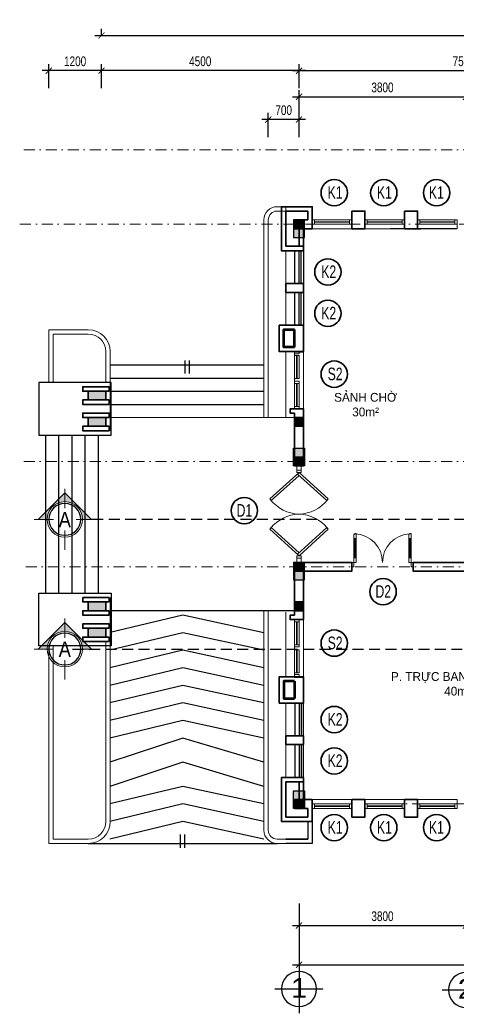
# Model space of a CAD drawing. Header units: millimetres. Extents: x -100655 to 42859, y -1392335 to 17856.
# Drawn here: x -5808 to 4150, y -4787 to 17856 of the extents above; entities that cross this region are included whole.
import ezdxf
from ezdxf.enums import TextEntityAlignment as Align

# ---------------------------------------------------------------- set-up
doc = ezdxf.new("R2010")
doc.units = ezdxf.units.MM
doc.header["$MEASUREMENT"] = 0
for name, pattern in [('DASHDOT', [1, 0.5, -0.25, 0, -0.25]), ('HIDDEN', [0.375, 0.25, -0.125]), ('TIM1', [1.35, 0.8, -0.2, 0.15, -0.2])]:
    doc.linetypes.add(name, pattern=pattern)
for name, color, linetype, lineweight in [('32-CUA', 32, 'Continuous', 15), ('8', 9, 'Continuous', 13), ('CUA SO', 135, 'Continuous', 15), ('Hatch Nhat-0.15', 8, 'Continuous', 9), ('kata_dim', 7, 'Continuous', 15), ('NET THAY', 7, 'Continuous', 20), ('S3', 2, 'Continuous', 25), ('S5', 1, 'Continuous', 35), ('Text', 3, 'Continuous', 0), ('TRUC', 65, 'DASHDOT', 9), ('TUONG', 4, 'Continuous', 40), ('Tuong-0.5', 1, 'Continuous', 50)]:
    doc.layers.add(name, color=color, linetype=linetype, lineweight=lineweight)
for name, color, linetype in [('CHU', 3, 'Continuous'), ('COT', 1, 'Continuous'), ('CUA-SO', 8, 'Continuous'), ('GHICHU', 7, 'Continuous'), ('hat', 7, 'Continuous'), ('KIHIEU', 7, 'Continuous'), ('Net-02', 8, 'Continuous'), ('NET-THAY', 7, 'Continuous'), ('NET03', 2, 'Continuous'), ('TBI', 3, 'Continuous')]:
    doc.layers.add(name, color=color, linetype=linetype)
doc.styles.add('AVO', font='arial.ttf')
doc.styles.add('B', font='')
doc.styles.add('CHUKT', font='', dxfattribs={"width": 0.8})
doc.styles.add('HELVECONDENSE', font='')
doc.styles.add('VNI-HELVE', font='', dxfattribs={"height": 200})
doc.styles.add('VNI-Helve-Condense', font='', dxfattribs={"width": 0.9, "height": 220})
doc.styles.get('B').set_extended_font_data('VNI-Helve-Condense')
doc.styles.get('CHUKT').set_extended_font_data('VNI-Aptima')
doc.styles.get('HELVECONDENSE').set_extended_font_data('VNI-Helve-Condense')
doc.styles.get('VNI-HELVE').set_extended_font_data('VNI-Helve-Condense')
doc.styles.get('VNI-Helve-Condense').set_extended_font_data('VNI-Helve-Condense')
doc.dimstyles.new('Copy of D100', dxfattribs={"dimscale": 0, "dimtxt": 220, "dimasz": 140, "dimexe": 150, "dimexo": 0, "dimgap": 100, "dimtad": 1, "dimdec": 0, "dimzin": 0, "dimdsep": 46, "dimtxsty": 'VNI-Helve-Condense', "dimblk": 'ARCHTICK', "dimcen": 0.09, "dimdle": 150, "dimclrd": 35, "dimclre": 35, "dimclrt": 2, "dimadec": 0, "dimazin": 0, "dimtfac": 1, "dimtdec": 0, "dimtix": 1, "dimtmove": 2, "dimatfit": 3, "dimldrblk": 'ARCHTICK', "dimfxl": 1, "dimtolj": 1, "dimtzin": 0, "dimarcsym": 1})

# ---------------------------------------------------------------- blocks, each defined once
blk = doc.blocks.new('dau cat 2')
h = blk.add_hatch(color=256)
h.paths.add_polyline_path([(0, 200), (0, 300), (-300, 0), (-200, 0, -0.414214)])
h.paths.add_polyline_path([(200, 0), (300, 0), (0, 300), (0, 200, -0.414214)])
blk.add_circle((0, 0), 180)
at = {"layer": '8'}
for p, q in [((0, 127), (0, 345)), ((0, 300), (-300, 0)), ((0, 300), (300, 0)), ((-127, 0), (-345, 0)), ((345, 0), (127, 0)), ((0, -345), (0, -127))]:
    blk.add_line(p, q, dxfattribs=at)
blk.add_circle((0, 0), 200, dxfattribs=at)
at = {"layer": 'Text', "style": 'HELVECONDENSE'}
blk.add_attdef('A', text='', height=233, dxfattribs=at).set_placement((0, 0), align=Align.MIDDLE)
blk = doc.blocks.new('cot1-2')
at = {"layer": 'COT', "ltscale": 2}
blk.add_hatch(color=256, dxfattribs=at).paths.add_polyline_path([(-1, -1), (1, -1), (1, 1), (-1, 1)])
blk.add_lwpolyline([(-1, -1), (1, -1), (1, 1), (-1, 1)], close=True, dxfattribs=at)
at = {"layer": 'COT', "ltscale": 2, "flags": 128}
blk.add_lwpolyline([(-1, -1), (1, 1)], dxfattribs=at)
blk = doc.blocks.new('TRUC')
at = {"layer": 'KIHIEU', "color": 8, "linetype": 'TIM1', "ltscale": 0.75}
for p, q in [((550, -550), (550, 550)), ((0, 0), (1100, 0))]:
    blk.add_line(p, q, dxfattribs=at)
at = {"layer": 'KIHIEU', "color": 1, "linetype": 'Continuous', "ltscale": 1000}
blk.add_circle((550, 0), 400, dxfattribs=at)
at = {"layer": 'KIHIEU', "color": 4, "style": 'CHUKT', "width": 1.1}
blk.add_attdef('TRUC_A2', text='', height=450, dxfattribs=at).set_placement((550, 0), align=Align.MIDDLE_CENTER)
blk = doc.blocks.new('_ArchTick')
at = {"color": 0, "linetype": 'ByBlock', "const_width": 0.15}
blk.add_lwpolyline([(-0.5, -0.5), (0.5, 0.5)], dxfattribs=at)
blk = doc.blocks.new('*D107')
at = {"layer": 'DEFPOINTS', "color": 0, "ltscale": 200, "transparency": 16777216}
for p in [(550, -2269), (4350, -2269), (4350, -2771)]:
    blk.add_point(p, dxfattribs=at)
at = {"layer": 'kata_dim', "color": 35, "lineweight": -2, "ltscale": 200, "transparency": 16777216}
for p, q in [((550, -2269), (550, -2921)), ((4350, -2269), (4350, -2921)), ((400, -2771), (4500, -2771))]:
    blk.add_line(p, q, dxfattribs=at)
at = {"layer": 'kata_dim', "color": 35, "lineweight": -2, "ltscale": 200, "transparency": 16777216, "xscale": 140, "yscale": 140, "zscale": 140, "rotation": 180}
blk.add_blockref('_ArchTick', (550, -2771), dxfattribs=at)
at = {"layer": 'kata_dim', "color": 35, "lineweight": -2, "ltscale": 200, "transparency": 16777216, "xscale": 140, "yscale": 140, "zscale": 140}
blk.add_blockref('_ArchTick', (4350, -2771), dxfattribs=at)
at = {"layer": 'kata_dim', "color": 2, "ltscale": 200, "transparency": 16777216, "insert": (2450, -2559), "char_height": 220, "attachment_point": 5, "style": 'VNI-Helve-Condense'}
blk.add_mtext('\\A1;3800', dxfattribs=at)
blk = doc.blocks.new('*D115')
at = {"layer": 'DEFPOINTS', "color": 0, "ltscale": 200, "transparency": 16777216}
for p in [(550, -2921), (37150, -2921), (37150, -3664)]:
    blk.add_point(p, dxfattribs=at)
at = {"layer": 'kata_dim', "color": 35, "lineweight": -2, "ltscale": 200, "transparency": 16777216}
for p, q in [((550, -2921), (550, -3814)), ((37150, -2921), (37150, -3814)), ((400, -3664), (37300, -3664))]:
    blk.add_line(p, q, dxfattribs=at)
at = {"layer": 'kata_dim', "color": 35, "lineweight": -2, "ltscale": 200, "transparency": 16777216, "xscale": 140, "yscale": 140, "zscale": 140, "rotation": 180}
blk.add_blockref('_ArchTick', (550, -3664), dxfattribs=at)
at = {"layer": 'kata_dim', "color": 35, "lineweight": -2, "ltscale": 200, "transparency": 16777216, "xscale": 140, "yscale": 140, "zscale": 140}
blk.add_blockref('_ArchTick', (37150, -3664), dxfattribs=at)
at = {"layer": 'kata_dim', "color": 2, "ltscale": 200, "transparency": 16777216, "insert": (18850, -3452), "char_height": 220, "attachment_point": 5, "style": 'VNI-Helve-Condense'}
blk.add_mtext('\\A1;36600', dxfattribs=at)
blk = doc.blocks.new('CD2C')
at = {"layer": '32-CUA'}
for points in [[(74180.79, -17409.98), (74180.29, -17409.98), (74180.29, -17408.98), (74180.79, -17408.98)], [(74194.29, -17409.98), (74193.79, -17409.98), (74193.79, -17408.98), (74194.29, -17408.98)], [(74181.28, -17411.06), (74180.79, -17411.06), (74180.79, -17409.98), (74181.28, -17409.98)], [(74180.79, -17411.06), (74180.79, -17415.4), (74181.28, -17415.4), (74181.28, -17411.06)], [(74181.06, -17415.4), (74181.01, -17415.4), (74181.01, -17411.06), (74181.06, -17411.06)], [(74193.3, -17409.98), (74193.79, -17409.98), (74193.79, -17411.06), (74193.3, -17411.06)], [(74193.79, -17415.4), (74193.79, -17411.06), (74193.3, -17411.06), (74193.3, -17415.4)], [(74193.52, -17411.06), (74193.57, -17411.06), (74193.57, -17415.4), (74193.52, -17415.4)], [(74181.28, -17416.53), (74181.03, -17416.53), (74181.03, -17416.43), (74180.79, -17416.43), (74180.79, -17415.4), (74181.28, -17415.4)], [(74193.79, -17416.53), (74193.55, -17416.53), (74193.55, -17416.43), (74193.3, -17416.43), (74193.3, -17415.4), (74193.79, -17415.4)]]:
    blk.add_lwpolyline(points, close=True, dxfattribs=at)
for centre, start, end in [((74180.79, -17409.98), 272.1491, 0), ((74193.79, -17409.98), 180, 267.8509)]:
    blk.add_arc(centre, 6.5, start, end, dxfattribs=at)
blk = doc.blocks.new('*D118')
at = {"layer": 'DEFPOINTS', "color": 0, "ltscale": 200, "transparency": 16777216}
for p in [(-5150, 16700), (-5150, 15246), (-3950, 15246)]:
    blk.add_point(p, dxfattribs=at)
at = {"layer": 'kata_dim', "color": 35, "lineweight": -2, "ltscale": 200, "transparency": 16777216}
for p, q in [((-5150, 16300), (-5150, 16850)), ((-3950, 16300), (-3950, 16850)), ((-3800, 16700), (-5300, 16700))]:
    blk.add_line(p, q, dxfattribs=at)
at = {"layer": 'kata_dim', "color": 35, "lineweight": -2, "ltscale": 200, "transparency": 16777216, "xscale": 140, "yscale": 140, "zscale": 140, "rotation": 180}
blk.add_blockref('_ArchTick', (-5150, 16700), dxfattribs=at)
at = {"layer": 'kata_dim', "color": 35, "lineweight": -2, "ltscale": 200, "transparency": 16777216, "xscale": 140, "yscale": 140, "zscale": 140}
blk.add_blockref('_ArchTick', (-3950, 16700), dxfattribs=at)
at = {"layer": 'kata_dim', "color": 2, "ltscale": 200, "transparency": 16777216, "insert": (-4550, 16912), "char_height": 220, "attachment_point": 5, "style": 'VNI-Helve-Condense'}
blk.add_mtext('\\A1;1200', dxfattribs=at)
blk = doc.blocks.new('*D119')
at = {"layer": 'DEFPOINTS', "color": 0, "ltscale": 200, "transparency": 16777216}
for p in [(-3950, 16700), (-3950, 15246), (550, 15246)]:
    blk.add_point(p, dxfattribs=at)
at = {"layer": 'kata_dim', "color": 35, "lineweight": -2, "ltscale": 200, "transparency": 16777216}
for p, q in [((-3950, 16300), (-3950, 16850)), ((550, 16300), (550, 16850)), ((700, 16700), (-4100, 16700))]:
    blk.add_line(p, q, dxfattribs=at)
at = {"layer": 'kata_dim', "color": 35, "lineweight": -2, "ltscale": 200, "transparency": 16777216, "xscale": 140, "yscale": 140, "zscale": 140, "rotation": 180}
blk.add_blockref('_ArchTick', (-3950, 16700), dxfattribs=at)
at = {"layer": 'kata_dim', "color": 35, "lineweight": -2, "ltscale": 200, "transparency": 16777216, "xscale": 140, "yscale": 140, "zscale": 140}
blk.add_blockref('_ArchTick', (550, 16700), dxfattribs=at)
at = {"layer": 'kata_dim', "color": 2, "ltscale": 200, "transparency": 16777216, "insert": (-1700, 16912), "char_height": 220, "attachment_point": 5, "style": 'VNI-Helve-Condense'}
blk.add_mtext('\\A1;4500', dxfattribs=at)
blk = doc.blocks.new('*D120')
at = {"layer": 'DEFPOINTS', "color": 0, "ltscale": 200, "transparency": 16777216}
for p in [(-150, 15586), (-150, 15128), (550, 15128)]:
    blk.add_point(p, dxfattribs=at)
at = {"layer": 'kata_dim', "color": 35, "lineweight": -2, "ltscale": 200, "transparency": 16777216}
for p, q in [((-150, 15186), (-150, 15736)), ((550, 15186), (550, 15736)), ((700, 15586), (-300, 15586))]:
    blk.add_line(p, q, dxfattribs=at)
at = {"layer": 'kata_dim', "color": 35, "lineweight": -2, "ltscale": 200, "transparency": 16777216, "xscale": 140, "yscale": 140, "zscale": 140, "rotation": 180}
blk.add_blockref('_ArchTick', (-150, 15586), dxfattribs=at)
at = {"layer": 'kata_dim', "color": 35, "lineweight": -2, "ltscale": 200, "transparency": 16777216, "xscale": 140, "yscale": 140, "zscale": 140}
blk.add_blockref('_ArchTick', (550, 15586), dxfattribs=at)
at = {"layer": 'kata_dim', "color": 2, "ltscale": 200, "transparency": 16777216, "insert": (200, 15799), "char_height": 220, "attachment_point": 5, "style": 'VNI-Helve-Condense'}
blk.add_mtext('\\A1;700', dxfattribs=at)
blk = doc.blocks.new('*D130')
at = {"layer": 'DEFPOINTS', "color": 0, "ltscale": 200, "transparency": 16777216}
for p in [(-3950, 17499), (37150, 17499), (37150, 16700)]:
    blk.add_point(p, dxfattribs=at)
at = {"layer": 'kata_dim', "color": 35, "lineweight": -2, "ltscale": 200, "transparency": 16777216}
for p, q in [((-4100, 17499), (37300, 17499)), ((-3950, 17499), (-3950, 17649)), ((37150, 17099), (37150, 17649))]:
    blk.add_line(p, q, dxfattribs=at)
at = {"layer": 'kata_dim', "color": 35, "lineweight": -2, "ltscale": 200, "transparency": 16777216, "xscale": 140, "yscale": 140, "zscale": 140, "rotation": 180}
blk.add_blockref('_ArchTick', (-3950, 17499), dxfattribs=at)
at = {"layer": 'kata_dim', "color": 35, "lineweight": -2, "ltscale": 200, "transparency": 16777216, "xscale": 140, "yscale": 140, "zscale": 140}
blk.add_blockref('_ArchTick', (37150, 17499), dxfattribs=at)
at = {"layer": 'kata_dim', "color": 2, "ltscale": 200, "transparency": 16777216, "insert": (16600, 17711), "char_height": 220, "attachment_point": 5, "style": 'VNI-Helve-Condense'}
blk.add_mtext('\\A1;41100', dxfattribs=at)
blk = doc.blocks.new('*D134')
at = {"layer": 'DEFPOINTS', "color": 0, "ltscale": 200, "transparency": 16777216}
for p in [(4350, 16103), (550, 15432), (4350, 15432)]:
    blk.add_point(p, dxfattribs=at)
at = {"layer": 'kata_dim', "color": 35, "lineweight": -2, "ltscale": 200, "transparency": 16777216}
for p, q in [((400, 16103), (4500, 16103)), ((550, 15703), (550, 16253)), ((4350, 15703), (4350, 16253))]:
    blk.add_line(p, q, dxfattribs=at)
at = {"layer": 'kata_dim', "color": 35, "lineweight": -2, "ltscale": 200, "transparency": 16777216, "xscale": 140, "yscale": 140, "zscale": 140, "rotation": 180}
blk.add_blockref('_ArchTick', (550, 16103), dxfattribs=at)
at = {"layer": 'kata_dim', "color": 35, "lineweight": -2, "ltscale": 200, "transparency": 16777216, "xscale": 140, "yscale": 140, "zscale": 140}
blk.add_blockref('_ArchTick', (4350, 16103), dxfattribs=at)
at = {"layer": 'kata_dim', "color": 2, "ltscale": 200, "transparency": 16777216, "insert": (2450, 16316), "char_height": 220, "attachment_point": 5, "style": 'VNI-Helve-Condense'}
blk.add_mtext('\\A1;3800', dxfattribs=at)
blk = doc.blocks.new('*D139')
at = {"layer": 'DEFPOINTS', "color": 0, "ltscale": 200, "transparency": 16777216}
for p in [(8050, 16700), (550, 15855), (8050, 15855)]:
    blk.add_point(p, dxfattribs=at)
at = {"layer": 'kata_dim', "color": 35, "lineweight": -2, "ltscale": 200, "transparency": 16777216}
for p, q in [((550, 16300), (550, 16850)), ((8050, 16300), (8050, 16850)), ((400, 16700), (8200, 16700))]:
    blk.add_line(p, q, dxfattribs=at)
at = {"layer": 'kata_dim', "color": 35, "lineweight": -2, "ltscale": 200, "transparency": 16777216, "xscale": 140, "yscale": 140, "zscale": 140, "rotation": 180}
blk.add_blockref('_ArchTick', (550, 16700), dxfattribs=at)
at = {"layer": 'kata_dim', "color": 35, "lineweight": -2, "ltscale": 200, "transparency": 16777216, "xscale": 140, "yscale": 140, "zscale": 140}
blk.add_blockref('_ArchTick', (8050, 16700), dxfattribs=at)
at = {"layer": 'kata_dim', "color": 2, "ltscale": 200, "transparency": 16777216, "insert": (4300, 16912), "char_height": 220, "attachment_point": 5, "style": 'VNI-Helve-Condense'}
blk.add_mtext('\\A1;7500', dxfattribs=at)

msp = doc.modelspace()

# ---------------------------------------------------------------- hatches: boundary and pattern name
at = {"layer": 'hat', "ltscale": 200}
h = msp.add_hatch(color=256, dxfattribs=at)
h.dxf.hatch_style = 1
h.paths.add_polyline_path([(650, 13300.9), (450, 13300.9), (450, 13100.9), (650, 13100.9)])
h = msp.add_hatch(color=256, dxfattribs=at)
h.dxf.hatch_style = 1
h.paths.add_polyline_path([(650, 13300.9), (450, 13300.9), (450, 13100.9), (650, 13100.9)])
h = msp.add_hatch(color=256, dxfattribs=at)
h.dxf.hatch_style = 1
h.paths.add_polyline_path([(-3850, 9200), (-3850, 9400), (-4250, 9400), (-4250, 9200)])
h = msp.add_hatch(color=256, dxfattribs=at)
h.dxf.hatch_style = 1
h.paths.add_polyline_path([(-3850, 8600), (-3850, 8800), (-4250, 8800), (-4250, 8600)])
h = msp.add_hatch(color=256, dxfattribs=at)
h.dxf.hatch_style = 1
h.paths.add_polyline_path([(-3850, 4600), (-3850, 4400), (-4250, 4400), (-4250, 4600)])
h = msp.add_hatch(color=256, dxfattribs=at)
h.dxf.hatch_style = 1
h.paths.add_polyline_path([(-3850, 4000), (-3850, 3800), (-4250, 3800), (-4250, 4000)])
at = {"layer": 'Hatch Nhat-0.15'}
h = msp.add_hatch(color=256, dxfattribs=at)
h.dxf.hatch_style = 1
h.paths.add_polyline_path([(525, 12900.9), (425, 12900.9), (425, 13200.7), (525, 13200.7)])
h.paths.add_polyline_path([(675, 12900.9), (525, 12900.9), (525, 13200.7), (675, 13200.7)])
h.paths.add_polyline_path([(675, 13200.7), (525, 13200.7), (525, 13300.9), (675, 13300.9)])
h.paths.add_polyline_path([(525, 13200.7), (425, 13200.7), (425, 13300.9), (525, 13300.9)])
h = msp.add_hatch(color=256, dxfattribs=at)
h.dxf.hatch_style = 1
h.paths.add_polyline_path([(525, 12900.1), (425, 12900.1), (425, 13200), (525, 13200)])
h.paths.add_polyline_path([(675, 12900.1), (525, 12900.1), (525, 13200), (675, 13200)])
h.paths.add_polyline_path([(675, 13200), (525, 13200), (525, 13300.1), (675, 13300.1)])
h.paths.add_polyline_path([(525, 13200), (425, 13200), (425, 13300.1), (525, 13300.1)])
h = msp.add_hatch(color=256, dxfattribs=at)
h.dxf.hatch_style = 1
h.paths.add_polyline_path([(525, 8099), (425, 8099), (425, 7799.1), (525, 7799.1)])
h.paths.add_polyline_path([(675, 8099), (525, 8099), (525, 7799.1), (675, 7799.1)])
h.paths.add_polyline_path([(675, 7799.1), (525, 7799.1), (525, 7699), (675, 7699)])
h.paths.add_polyline_path([(525, 7799.1), (425, 7799.1), (425, 7699), (525, 7699)])
h = msp.add_hatch(color=256, dxfattribs=at)
h.dxf.hatch_style = 1
h.paths.add_polyline_path([(525, 5100.1), (425, 5100.1), (425, 5400), (525, 5400)])
h.paths.add_polyline_path([(675, 5100.1), (525, 5100.1), (525, 5400), (675, 5400)])
h.paths.add_polyline_path([(675, 5400), (525, 5400), (525, 5500.1), (675, 5500.1)])
h.paths.add_polyline_path([(525, 5400), (425, 5400), (425, 5500.1), (525, 5500.1)])
h = msp.add_hatch(color=256, dxfattribs=at)
h.dxf.hatch_style = 1
h.paths.add_polyline_path([(525, 299.1), (425, 299.1), (425, -0.7), (525, -0.7)])
h.paths.add_polyline_path([(675, 299.1), (525, 299.1), (525, -0.7), (675, -0.7)])
h.paths.add_polyline_path([(675, -0.7), (525, -0.7), (525, -100.9), (675, -100.9)])
h.paths.add_polyline_path([(525, -0.7), (425, -0.7), (425, -100.9), (525, -100.9)])
at = {"layer": 'S5', "ltscale": 200}
h = msp.add_hatch(color=256, dxfattribs=at)
h.dxf.hatch_style = 1
h.paths.add_polyline_path([(650, 13300.9), (450, 13300.9), (450, 13100.9), (650, 13100.9)])
h = msp.add_hatch(color=256, dxfattribs=at)
h.dxf.hatch_style = 1
h.paths.add_polyline_path([(650, 13299.9), (450, 13299.9), (450, 13099.9), (650, 13099.9)])
h = msp.add_hatch(color=256, dxfattribs=at)
h.dxf.hatch_style = 1
h.paths.add_polyline_path([(650, -99.9), (450, -99.9), (450, 100.1), (650, 100.1)])
h = msp.add_hatch(color=256, dxfattribs=at)
h.dxf.hatch_style = 1
h.paths.add_polyline_path([(650, -100.9), (450, -100.9), (450, 99.1), (650, 99.1)])

# ---------------------------------------------------------------- linework, layer by layer
at = {"layer": '32-CUA'}
for points in [[(600, 7600), (600, 7700), (500, 7700), (500, 7600)], [(500, 7600), (600, 7600), (600, 7550), (500, 7550)], [(516.4, 7513), (1182.3, 6907.6), (1215.9, 6944.6), (550, 7550)], [(516.4, 5687), (1182.3, 6292.4), (1215.9, 6255.4), (550, 5650)], [(500, 5650), (600, 5650), (600, 5600), (500, 5600)], [(600, 5600), (600, 5500), (500, 5500), (500, 5600)]]:
    msp.add_lwpolyline(points, close=True, dxfattribs=at)
for points in [[(550, 7482.4), (-82.3, 6907.6), (-116, 6944.6), (550, 7550)], [(550, 5717.6), (-82.3, 6292.4), (-116, 6255.4), (550, 5650)]]:
    msp.add_lwpolyline(points, dxfattribs=at)
for centre, start, end in [((583.9, 7480.4), 219.07696, 267.79294), ((516.1, 7480.4), 272.20706, 320.92304), ((583.9, 5719.6), 92.20706, 140.92304), ((516.1, 5719.6), 39.07696, 87.79294)]:
    msp.add_arc(centre, 881, start, end, dxfattribs=at)
at = {"layer": 'CUA SO', "color": 30}
for p, q in [((900, 13255.9), (1700, 13255.9)), ((900, 13255.9), (1700, 13255.9)), ((900, 13245.9), (1700, 13245.9)), ((900, 13245.9), (1700, 13245.9)), ((2100, 13255.9), (2900, 13255.9)), ((2100, 13255.9), (2900, 13255.9)), ((2100, 13245.9), (2900, 13245.9)), ((2100, 13245.9), (2900, 13245.9)), ((3300, 13255.9), (4100, 13255.9)), ((3300, 13255.9), (4100, 13255.9)), ((3300, 13245.9), (4100, 13245.9)), ((3300, 13245.9), (4100, 13245.9)), ((495, 10215.2), (495, 9690.2)), ((505, 10215.2), (505, 9690.2)), ((495, 9575), (495, 9050)), ((505, 9575), (505, 9050)), ((495, 3625), (495, 4150)), ((505, 3625), (505, 4150)), ((495, 2984.8), (495, 3509.8)), ((505, 2984.8), (505, 3509.8)), ((900, -45.9), (1700, -45.9)), ((900, -45.9), (1700, -45.9)), ((900, -55.9), (1700, -55.9)), ((900, -55.9), (1700, -55.9)), ((2100, -45.9), (2900, -45.9)), ((2100, -45.9), (2900, -45.9)), ((2100, -55.9), (2900, -55.9)), ((2100, -55.9), (2900, -55.9)), ((3300, -45.9), (4100, -45.9)), ((3300, -45.9), (4100, -45.9)), ((3300, -55.9), (4100, -55.9)), ((3300, -55.9), (4100, -55.9))]:
    msp.add_line(p, q, dxfattribs=at)
at = {"layer": 'CUA SO', "color": 55}
for p, q in [((650, 10301.9), (450, 10301.9)), ((450, 10301.9), (450, 9101.9)), ((650, 9000), (650, 10301.9)), ((450, 8697.1), (650, 8697.1)), ((450, 4502.9), (650, 4502.9)), ((450, 2898.1), (450, 4098.1)), ((650, 4200), (650, 2898.1)), ((650, 2898.1), (450, 2898.1))]:
    msp.add_line(p, q, dxfattribs=at)
for points in [[(1750, 13300.9), (1750, 13100.9), (850, 13100.9), (850, 13300.9)], [(850, 13300.9), (900, 13300.9), (900, 13200.9), (850, 13200.9)], [(1750, 13300.9), (1750, 13100.9), (850, 13100.9), (850, 13300.9)], [(850, 13300.9), (900, 13300.9), (900, 13200.9), (850, 13200.9)], [(1700, 13300.9), (1750, 13300.9), (1750, 13200.9), (1700, 13200.9)], [(1700, 13300.9), (1750, 13300.9), (1750, 13200.9), (1700, 13200.9)], [(2950, 13300.9), (2950, 13100.9), (2050, 13100.9), (2050, 13300.9)], [(2050, 13300.9), (2100, 13300.9), (2100, 13200.9), (2050, 13200.9)], [(2950, 13300.9), (2950, 13100.9), (2050, 13100.9), (2050, 13300.9)], [(2050, 13300.9), (2100, 13300.9), (2100, 13200.9), (2050, 13200.9)], [(2900, 13300.9), (2950, 13300.9), (2950, 13200.9), (2900, 13200.9)], [(2900, 13300.9), (2950, 13300.9), (2950, 13200.9), (2900, 13200.9)], [(4150, 13300.9), (4150, 13100.9), (3250, 13100.9), (3250, 13300.9)], [(3250, 13300.9), (3300, 13300.9), (3300, 13200.9), (3250, 13200.9)], [(4150, 13300.9), (4150, 13100.9), (3250, 13100.9), (3250, 13300.9)], [(3250, 13300.9), (3300, 13300.9), (3300, 13200.9), (3250, 13200.9)], [(4100, 13300.9), (4150, 13300.9), (4150, 13200.9), (4100, 13200.9)], [(4100, 13300.9), (4150, 13300.9), (4150, 13200.9), (4100, 13200.9)], [(550, 10301.9), (550, 10251.9), (450, 10251.9), (450, 10301.9)], [(550, 9625), (550, 9575), (450, 9575), (450, 9625)], [(550, 9050), (550, 9000), (450, 9000), (450, 9050)], [(550, 4150), (550, 4200), (450, 4200), (450, 4150)], [(550, 3575), (550, 3625), (450, 3625), (450, 3575)], [(550, 2898.1), (550, 2948.1), (450, 2948.1), (450, 2898.1)], [(1750, -100.9), (1750, 99.1), (850, 99.1), (850, -100.9)], [(1750, -100.9), (1750, 99.1), (850, 99.1), (850, -100.9)], [(2950, -100.9), (2950, 99.1), (2050, 99.1), (2050, -100.9)], [(2950, -100.9), (2950, 99.1), (2050, 99.1), (2050, -100.9)], [(4150, -100.9), (4150, 99.1), (3250, 99.1), (3250, -100.9)], [(4150, -100.9), (4150, 99.1), (3250, 99.1), (3250, -100.9)], [(850, -100.9), (900, -100.9), (900, -0.9), (850, -0.9)], [(850, -100.9), (900, -100.9), (900, -0.9), (850, -0.9)], [(1700, -100.9), (1750, -100.9), (1750, -0.9), (1700, -0.9)], [(1700, -100.9), (1750, -100.9), (1750, -0.9), (1700, -0.9)], [(2050, -100.9), (2100, -100.9), (2100, -0.9), (2050, -0.9)], [(2050, -100.9), (2100, -100.9), (2100, -0.9), (2050, -0.9)], [(2900, -100.9), (2950, -100.9), (2950, -0.9), (2900, -0.9)], [(2900, -100.9), (2950, -100.9), (2950, -0.9), (2900, -0.9)], [(3250, -100.9), (3300, -100.9), (3300, -0.9), (3250, -0.9)], [(3250, -100.9), (3300, -100.9), (3300, -0.9), (3250, -0.9)], [(4100, -100.9), (4150, -100.9), (4150, -0.9), (4100, -0.9)], [(4100, -100.9), (4150, -100.9), (4150, -0.9), (4100, -0.9)]]:
    msp.add_lwpolyline(points, close=True, dxfattribs=at)
at = {"layer": 'CUA SO', "color": 30}
for points in [[(1700, 13200.9), (900, 13200.9), (900, 13300.9), (1700, 13300.9)], [(1700, 13200.9), (900, 13200.9), (900, 13300.9), (1700, 13300.9)], [(2900, 13200.9), (2100, 13200.9), (2100, 13300.9), (2900, 13300.9)], [(2900, 13200.9), (2100, 13200.9), (2100, 13300.9), (2900, 13300.9)], [(4100, 13200.9), (3300, 13200.9), (3300, 13300.9), (4100, 13300.9)], [(4100, 13200.9), (3300, 13200.9), (3300, 13300.9), (4100, 13300.9)], [(450, 9690.2), (450, 10215.2), (550, 10215.2), (550, 9690.2)], [(450, 9050), (450, 9575), (550, 9575), (550, 9050)], [(450, 4150), (450, 3625), (550, 3625), (550, 4150)], [(450, 3509.8), (450, 2984.8), (550, 2984.8), (550, 3509.8)], [(1700, -0.9), (900, -0.9), (900, -100.9), (1700, -100.9)], [(1700, -0.9), (900, -0.9), (900, -100.9), (1700, -100.9)], [(2900, -0.9), (2100, -0.9), (2100, -100.9), (2900, -100.9)], [(2900, -0.9), (2100, -0.9), (2100, -100.9), (2900, -100.9)], [(4100, -0.9), (3300, -0.9), (3300, -100.9), (4100, -100.9)], [(4100, -0.9), (3300, -0.9), (3300, -100.9), (4100, -100.9)]]:
    msp.add_lwpolyline(points, close=True, dxfattribs=at)
at = {"layer": 'CUA-SO', "linetype": 'ByBlock'}
for p, q in [((-3750, 10000), (-250, 10000)), ((-3750, 9700), (-250, 9700)), ((-3750, 9400), (-250, 9400)), ((-3750, 9100), (-250, 9100)), ((-5225.9, 8400), (-5225.9, 4800)), ((-4925.9, 8400), (-4925.9, 4800)), ((-4625.9, 8400), (-4625.9, 4800)), ((-4325.9, 8400), (-4325.9, 4800)), ((-4025.9, 8400), (-4025.9, 4800)), ((450, 4400), (-3750, 4400)), ((-2100, 4300), (-3750, 3902.4)), ((-250, 3900), (-2100, 4300)), ((-2100, 3900), (-3760.1, 3500)), ((-250, 3500), (-2100, 3900)), ((-2100, 3500), (-3760.1, 3100)), ((-250, 3100), (-2100, 3500)), ((-2100, 3100), (-3760.1, 2700)), ((-250, 2700), (-2100, 3100)), ((-2100, 2700), (-3760.1, 2300)), ((-250, 2300), (-2100, 2700)), ((-2100, 2300), (-3760.1, 1900)), ((-250, 1900), (-2100, 2300)), ((-2100, 1900), (-3760.1, 1500)), ((-250, 1500), (-2100, 1900)), ((-2100, 1500), (-3760.1, 950)), ((-250, 950), (-2100, 1500)), ((-2100, 950), (-3760.1, 400)), ((-250, 400), (-2100, 950)), ((-2100, 400), (-3760.1, 0)), ((-250, 0), (-2100, 400)), ((-2100, 0), (-3760.1, -400)), ((-250, -400), (-2100, 0)), ((-2100, -400), (-3760.1, -800)), ((-250, -800), (-2100, -400)), ((-4250, -900), (50, -900))]:
    msp.add_line(p, q, dxfattribs=at)
for points in [[(-2050, 10100), (-2050, 9800)], [(-1950, 10100), (-1950, 9800)], [(-2150, -1000), (-2150, -700)], [(-2050, -1000), (-2050, -700)]]:
    msp.add_lwpolyline(points, dxfattribs=at)
for points in [[(-2000, 10000, 0, 0, 0), (-2000, 9100, 100, 0, 0), (-2000, 8800, 0, 0, 0)], [(-2100, -900, 0, 0, 0), (-2100, 4100, 100, 0, 0), (-2100, 4400, 0, 0, 0)]]:
    msp.add_lwpolyline(points, format="xyseb", dxfattribs=at)
at = {"layer": 'GHICHU'}
for p, q in [((750, -400.9), (750, -800)), ((850, -400.9), (850, -900)), ((750, -800), (250, -800)), ((850, -900), (250, -900))]:
    msp.add_line(p, q, dxfattribs=at)
msp.add_lwpolyline([(250, -800), (750, -800)], dxfattribs=at)
at = {"layer": 'NET THAY'}
for p, q in [((250, 13600.9), (50, 13600.9)), ((250, 13600.9), (50, 13600.9)), ((250, 13600.9), (250, 13101.7)), ((250, 13500.9), (50, 13500.9)), ((250, 13500.9), (50, 13500.9)), ((250, 13500.9), (250, 13001.9)), ((250, 13500.9), (250, 13001.9)), ((250, 13500.9), (250, 13001.9)), ((-250, 8800), (-250, 13300.9)), ((-250, 8800), (-250, 13200)), ((-150, 8800), (-150, 13300.9)), ((-150, 8800), (-150, 13200)), ((250, 12700), (250, 12699)), ((250, 12700), (250, 12699)), ((250, 12599), (250, 10901.9)), ((-5150, 10800), (-5150, 9600)), ((-4250, 10800), (-5150, 10800)), ((-5050, 10700), (-5050, 9600)), ((-4250, 10700), (-5050, 10700)), ((-3850, 9600), (-3850, 10300)), ((-3750, 8500), (-3750, 10300)), ((250, 10301.9), (250, 8832.4)), ((250, 10301.9), (250, 8800)), ((250, 10301.9), (250, 8800)), ((-5050, 10000), (-5050, 9600)), ((-3850, 10000), (-3850, 9600)), ((-3725.9, 9500), (-4375.9, 9500)), ((450, 8800), (-3750, 8800)), ((-3750, 4700), (-3750, -400)), ((-250, 4400), (-250, -600)), ((-150, 4400), (-150, -600)), ((250, 2898.1), (250, 4367.6)), ((-3850, 3700), (-3850, -400)), ((-3750, 3700), (-3750, 3200)), ((-5150, -900), (-5150, 3600)), ((-5050, -800), (-5050, 3600)), ((250, 601), (250, 2298.1)), ((250, 500), (250, 501)), ((250, -300.9), (250, 198.1)), ((-4250, -900), (-5150, -900)), ((-4250, -800), (-5050, -800)), ((250, -800), (50, -800)), ((250, -900), (50, -900))]:
    msp.add_line(p, q, dxfattribs=at)
at = {"layer": 'NET THAY', "color": 26, "lineweight": 30}
for centre in [(1350.9, 13919.2), (2480.8, 13919.2), (3682.2, 13919.2), (1206.1, 12114.9), (1206.1, 11172.5), (1350.9, 9787.3), (-696.8, 6679.9), (2464.7, 4833.4), (1350.9, 3661.8), (1350.9, 1921.6), (1350.9, 979.2), (1350.9, -540), (2480.8, -540), (3682.2, -540)]:
    msp.add_circle(centre, 299.9, dxfattribs=at)
at = {"layer": 'NET THAY'}
for centre, radius, start, end in [((50, 13300.9), 300, 90, 180), ((50, 13300.9), 200, 90, 180), ((-4250, 10300), 500, 0, 90), ((-4250, 10300), 400, 0, 90), ((-4250, -400), 400, 270, 0), ((-4250, -400), 500, 270, 0), ((50, -600), 300, 180, 270), ((50, -600), 200, 180, 270)]:
    msp.add_arc(centre, radius, start, end, dxfattribs=at)
at = {"layer": 'Net-02'}
for p, q in [((4125, 13099.1), (2625, 13099.1)), ((450.3, 11850.4), (450.3, 12599)), ((550, 11850.4), (550, 12599)), ((600, 11850.4), (600, 12599)), ((650, 12599), (650, 11699)), ((650, 11901.9), (650, 10901.9)), ((450.3, 10901.9), (450.3, 11650.4)), ((550, 10901.9), (550, 11650.4)), ((600, 10901.9), (600, 11650.4)), ((650, 10901.9), (550, 10901.9)), ((450.3, 2298.1), (450.3, 1549.6)), ((550, 2298.1), (550, 1549.6)), ((650, 2298.1), (550, 2298.1)), ((600, 2298.1), (600, 1549.6)), ((650, 1298.1), (650, 2298.1)), ((650, 601), (650, 1501)), ((450.3, 1349.6), (450.3, 601)), ((550, 1349.6), (550, 601)), ((600, 1349.6), (600, 601))]:
    msp.add_line(p, q, dxfattribs=at)
at = {"layer": 'NET03', "linetype": 'HIDDEN', "ltscale": 1000}
msp.add_line((41466, 6480.8), (-4271, 6480.8), dxfattribs=at)
msp.add_lwpolyline([(-4606.5, 3527.8), (39248.7, 3527.8)], dxfattribs=at)
at = {"layer": 'S3'}
for points in [[(425, 12900.9), (675, 12900.9), (675, 13300.9), (425, 13300.9)], [(425, 12900.1), (675, 12900.1), (675, 13300.1), (425, 13300.1)], [(425, 8099), (675, 8099), (675, 7699), (425, 7699)], [(425, 5100.1), (675, 5100.1), (675, 5500.1), (425, 5500.1)], [(425, 299.1), (675, 299.1), (675, -100.9), (425, -100.9)]]:
    msp.add_lwpolyline(points, close=True, dxfattribs=at)
at = {"layer": 'S3', "ltscale": 200}
for points in [[(-3725.9, 8400), (-3725.9, 9600), (-5376.8, 9600), (-5376.8, 8400), (-3725.9, 8400)], [(-3725.9, 4800), (-3725.9, 3600), (-5376.8, 3600), (-5376.8, 4800), (-3725.9, 4800)]]:
    msp.add_lwpolyline(points, dxfattribs=at)
at = {"layer": 'S5', "ltscale": 200}
for p, q in [((150, 13600.9), (150, 12901.9)), ((150, 13600.9), (150, 12901.9)), ((550, 13600.9), (150, 13600.9)), ((150, 13600.9), (150, 12901.9)), ((550, 13600.9), (150, 13600.9)), ((250, 13500.9), (250, 13001.9)), ((250, 13500.9), (250, 13001.9)), ((250, 13500.9), (250, 13001.9)), ((350, 10403.7), (450, 10403.7)), ((350, 2796.3), (450, 2796.3)), ((150, -400.9), (150, 298.1)), ((250, -300.9), (250, 198.1))]:
    msp.add_line(p, q, dxfattribs=at)
for points in [[(550, 13599.9), (150, 13599.9), (150, 12599), (550, 12599), (650, 12599)], [(550, 13599.9), (150, 13599.9), (150, 12599), (550, 12599), (650, 12599)], [(850, 13100.9), (850, 13600.9), (550, 13600.9)], [(250, 13499.9), (250, 12699), (550, 12699), (550, 13099.9)], [(550, 13499.9), (250, 13499.9), (250, 12699), (550, 12699), (650, 12699)], [(250, 13499.9), (250, 12699), (550, 12699), (550, 13099.9)], [(750, 13300.9), (750, 13500.9), (550, 13500.9)], [(750, 13300.9), (675, 13300.9)], [(650, 12900.9), (650, 13099.9)], [(650, 12900.9), (650, 13099.9)], [(850, 13100.9), (675, 13100.9)], [(2950, 13099), (3325, 13099)], [(650, 12599), (650, 12900.9)], [(650, 12599), (650, 12900.9)], [(650, 10901.9), (100, 10901.9), (100, 10301.9), (450, 10301.9)], [(650, 10301.9), (650, 10901.9)], [(-3775.9, 9400), (-4375.9, 9400), (-4375.9, 9500), (-3775.9, 9500), (-3775.9, 9400)], [(-3775.9, 9200), (-4375.9, 9200), (-4375.9, 9100), (-3775.9, 9100), (-3775.9, 9200)], [(-3775.9, 8800), (-4375.9, 8800), (-4375.9, 8900), (-3775.9, 8900), (-3775.9, 8800)], [(-3775.9, 8600), (-4375.9, 8600), (-4375.9, 8500), (-3775.9, 8500), (-3775.9, 8600)], [(-3775.9, 4600), (-4375.9, 4600), (-4375.9, 4700), (-3775.9, 4700), (-3775.9, 4600)], [(-3775.9, 4400), (-4375.9, 4400), (-4375.9, 4300), (-3775.9, 4300), (-3775.9, 4400)], [(-3775.9, 4000), (-4375.9, 4000), (-4375.9, 4100), (-3775.9, 4100), (-3775.9, 4000)], [(-3775.9, 3800), (-4375.9, 3800), (-4375.9, 3700), (-3775.9, 3700), (-3775.9, 3800)], [(650, 2298.1), (100, 2298.1), (100, 2898.1), (450, 2898.1)], [(650, 2898.1), (650, 2298.1)], [(550, -399.9), (150, -399.9), (150, 601), (550, 601), (650, 601)], [(250, -299.9), (250, 501), (550, 501), (550, 100.1)], [(550, -299.9), (250, -299.9), (250, 501), (550, 501), (650, 501)], [(650, 601), (650, 299.1)], [(650, 299.1), (650, 100.1)], [(850, 99.1), (850, -400.9), (550, -400.9)], [(850, 99.1), (675, 99.1)], [(750, -100.9), (750, -300.9), (550, -300.9)], [(750, -100.9), (675, -100.9)]]:
    msp.add_lwpolyline(points, dxfattribs=at)
for points in [[(1750, 13500.9), (1750, 13100.9), (2050, 13100.9), (2050, 13500.9)], [(2950, 13500.9), (2950, 13100.9), (3250, 13100.9), (3250, 13500.9)], [(450, 13300.9), (650, 13300.9), (650, 13100.9), (450, 13100.9)], [(450, 13300.9), (650, 13300.9), (650, 13100.9), (450, 13100.9)], [(450, 13300.9), (650, 13300.9), (650, 13100.9), (450, 13100.9)], [(450, 13299.9), (650, 13299.9), (650, 13099.9), (450, 13099.9)], [(250, 11850.4), (250, 11650.4), (650, 11650.4), (650, 11850.4)], [(-3850, 9400), (-3850, 9200), (-4250, 9200), (-4250, 9400)], [(450, 8900), (350, 8900), (350, 9000), (650, 9000), (650, 7900), (450, 7900)], [(-3850, 8800), (-3850, 8600), (-4250, 8600), (-4250, 8800)], [(1750, 5500), (650, 5500), (650, 5300), (1750, 5300)], [(3150, 5500), (5950, 5500), (5950, 5300), (3150, 5300)], [(450, 4300), (350, 4300), (350, 4200), (650, 4200), (650, 5300), (450, 5300)], [(-3850, 4400), (-3850, 4600), (-4250, 4600), (-4250, 4400)], [(-3850, 3800), (-3850, 4000), (-4250, 4000), (-4250, 3800)], [(250, 1349.6), (250, 1549.6), (650, 1549.6), (650, 1349.6)], [(450, -99.9), (650, -99.9), (650, 100.1), (450, 100.1)], [(450, -100.9), (650, -100.9), (650, 99.1), (450, 99.1)], [(1750, -300.9), (1750, 99.1), (2050, 99.1), (2050, -300.9)], [(2950, -300.9), (2950, 99.1), (3250, 99.1), (3250, -300.9)]]:
    msp.add_lwpolyline(points, close=True, dxfattribs=at)
at = {"layer": 'TRUC', "ltscale": 500}
for p, q in [((-5717.4, 14900), (35250, 14900)), ((-5808, 13200), (35159.4, 13200)), ((-5717.4, 7800), (35250, 7800)), ((-5675.2, 5400), (38150, 5400)), ((2625, 0), (38150, 0))]:
    msp.add_line(p, q, dxfattribs=at)
at = {"layer": 'TUONG', "ltscale": 2}
for p, q in [((450, 10301.9), (650, 10301.9)), ((450, 2898.1), (650, 2898.1))]:
    msp.add_line(p, q, dxfattribs=at)
at = {"layer": 'Tuong-0.5'}
for p, q in [((450, 10401.8), (450, 10801.8)), ((450, 2798.3), (450, 2398.2))]:
    msp.add_line(p, q, dxfattribs=at)
for points in [[(450, 10401.8), (200, 10401.8), (200, 10801.9), (450, 10801.8)], [(450, 2798.3), (200, 2798.2), (200, 2398.1), (450, 2398.2)]]:
    msp.add_lwpolyline(points, dxfattribs=at)

# ---------------------------------------------------------------- block references
at = {"ltscale": 300, "xscale": -2.015999991446733, "yscale": 2.016000004485249, "zscale": 2.015999991446733}
for p in [(-4784.1, 6480.8), (-4784.1, 3527.8)]:
    msp.add_blockref('dau cat 2', p, dxfattribs=at)
at = {"layer": '32-CUA', "xscale": -100, "yscale": 100, "zscale": 100, "rotation": 180}
msp.add_blockref('CD2C', (-7416279, -1735498), dxfattribs=at)
at = {"layer": 'CHU'}
ref = msp.add_blockref('TRUC', (0, -4214.4), dxfattribs=dict(at, xscale=-1, rotation=180))
ref.add_attrib('TRUC_A2', '1', dxfattribs={"layer": 'KIHIEU', "color": 4, "height": 450, "style": 'CHUKT', "width": 1.1}).set_placement((550, -4189.8), align=Align.MIDDLE_CENTER)
ref = msp.add_blockref('TRUC', (3800, -4236.9), dxfattribs=dict(at, xscale=-1, rotation=180))
ref.add_attrib('TRUC_A2', '2', dxfattribs={"layer": 'KIHIEU', "color": 4, "height": 450, "style": 'CHUKT', "width": 1.1}).set_placement((4350, -4212.3), align=Align.MIDDLE_CENTER)
at = {"layer": 'COT', "yscale": 100, "zscale": 100}
for p, xscale, rotation in [((550, 8700), -100, 270), ((550, 8700), -100, 270), ((550, 8700), 100, 270), ((550, 7800), -100, 180), ((550, 7800), 100, 180), ((550, 5400), 100, 180), ((550, 4500), 100, 270)]:
    msp.add_blockref('cot1-2', p, dxfattribs=dict(at, xscale=xscale, rotation=rotation))

# ---------------------------------------------------------------- texts
at = {"char_height": 200, "attachment_point": 2, "style": 'B'}
for s, insert in [('{\\fVNI-Avo|b0|i0|c0|p2;SAÛNH CHÔØ \\P30m²}', (2065.8, 9360)), ('{\\fVNI-Avo|b0|i0|c0|p2;P. TRÖÏC BAN TIEÁP DAÂN \\P40m²}', (4161.1, 3001.7))]:
    msp.add_mtext(s, dxfattribs=dict(at, insert=insert))
at = {"layer": 'NET-THAY', "ltscale": 10, "style": 'AVO', "width": 0.85}
for p in [(-4785, 6475.4), (-4785, 3522.4)]:
    msp.add_text('A', height=350, dxfattribs=at).set_placement(p, align=Align.MIDDLE_CENTER)
at = {"layer": 'TBI', "color": 0, "linetype": 'ByBlock', "ltscale": 2, "style": 'VNI-HELVE', "width": 0.85}
for s, p in [('K1', (1201.7, 13782.3)), ('K1', (2324.6, 13782.3)), ('K1', (3507.7, 13782.3)), ('K2', (1056.9, 11978)), ('K2', (1056.9, 11035.6)), ('S2', (1201.7, 9650.4)), ('D1', (-871.3, 6543)), ('D2', (2290.3, 4696.5)), ('S2', (1201.7, 3524.9)), ('K2', (1201.7, 1784.7)), ('K2', (1201.7, 842.4)), ('K1', (1201.7, -676.8)), ('K1', (2324.6, -676.8)), ('K1', (3507.7, -676.8))]:
    msp.add_text(s, height=285, dxfattribs=at).set_placement(p)

# ---------------------------------------------------------------- dimensions: what is measured, and where the dimension line sits
at = {"layer": 'kata_dim', "ltscale": 200}
for base, p1, p2, override, picture, middle in [((37150, 17499.1), (-3950, 17499.1), (37150, 16700), {"dimscale": 1, "dimfxl": 400, "dimfxlon": 1}, '*D130', (16600, 17711.4)), ((-5150, 16700), (-3950, 15245.8), (-5150, 15245.8), {"dimscale": 1, "dimfxl": 400, "dimfxlon": 1}, '*D118', (-4550, 16912.4)), ((-3950, 16700), (550, 15245.8), (-3950, 15245.8), {"dimscale": 1, "dimfxl": 400, "dimfxlon": 1}, '*D119', (-1700, 16912.4)), ((8050, 16700), (550, 15855), (8050, 15855), {"dimscale": 1, "dimfxl": 400, "dimfxlon": 1}, '*D139', (4300, 16912.4)), ((4350, 16103.5), (550, 15432.5), (4350, 15432.5), {"dimscale": 1, "dimfxl": 400, "dimfxlon": 1}, '*D134', (2450, 16315.8)), ((-150, 15586.5), (550, 15128.2), (-150, 15128.2), {"dimscale": 1, "dimfxl": 400, "dimfxlon": 1}, '*D120', (200, 15798.8)), ((4350, -2771.4), (550, -2268.9), (4350, -2268.9), {"dimscale": 1}, '*D107', (2450, -2559.1)), ((37150, -3664.4), (550, -2921.4), (37150, -2921.4), {"dimscale": 1}, '*D115', (18850, -3452.1))]:
    dim = msp.add_linear_dim(base=base, p1=p1, p2=p2, dimstyle='Copy of D100', override=override, dxfattribs=at)
    dim.commit()
    dim.dimension.update_dxf_attribs({"geometry": picture, "text_midpoint": middle})

doc.saveas('drawing.dxf')
